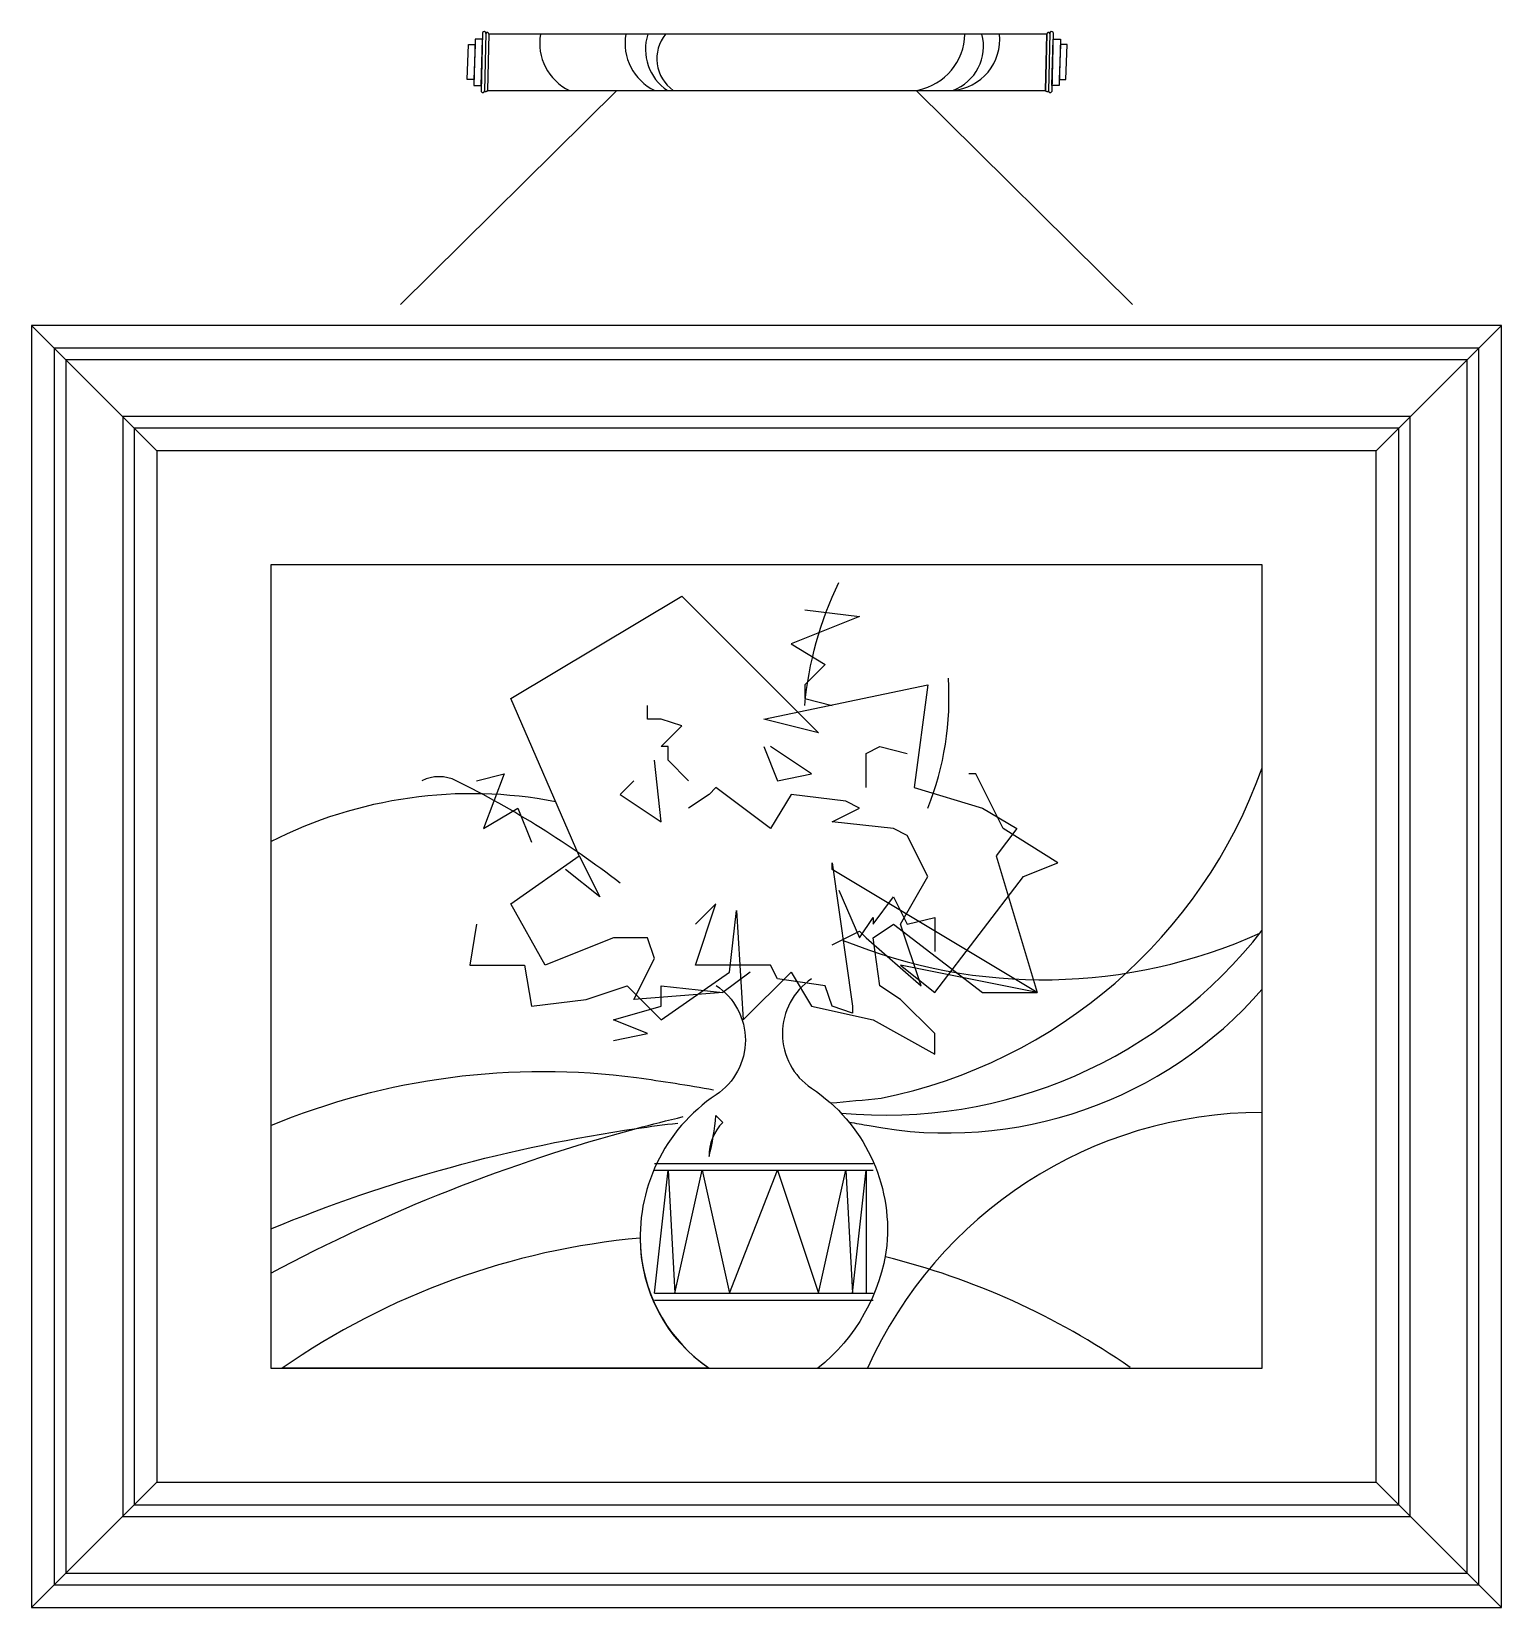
# Model space of a CAD drawing. Header units: millimetres. Extents: x 3060 to 28796, y 18778 to 36190.
# Drawn here: x 4303 to 4903, y 35527 to 36171 of the extents above; entities that cross this region are included whole.
import ezdxf

# ---------------------------------------------------------------- set-up
doc = ezdxf.new("R2010")
doc.units = ezdxf.units.MM

# ---------------------------------------------------------------- blocks, each defined once
blk = doc.blocks.new('A$C705A3933')
for p, q in [((1426.71, 2127.36), (1426.15, 2103.27)), ((1428.01, 2127.04), (1427.46, 2103.58)), ((1429.28, 2126.84), (1428.73, 2103.75)), ((1656.96, 2126.84), (1656.41, 2103.75)), ((1658.24, 2127.04), (1657.69, 2103.58)), ((1659.54, 2127.36), (1658.99, 2103.27)), ((1481.54, 2103.75), (1393.21, 2016.3)), ((1603.6, 2103.75), (1691.94, 2016.3)), ((1293.73, 1956.59), (1242.57, 2007.74)), ((1791.41, 1956.59), (1842.57, 2007.74)), ((1496.81, 1665.67), (1586.11, 1665.67)), ((1496.81, 1662.88), (1586.11, 1662.88)), ((1496.81, 1612.65), (1502.4, 1662.88)), ((1502.4, 1662.88), (1505.19, 1612.65)), ((1505.19, 1612.65), (1516.35, 1662.88)), ((1516.35, 1662.88), (1527.51, 1612.65)), ((1527.51, 1612.65), (1547.04, 1662.88)), ((1547.04, 1662.88), (1563.78, 1612.65)), ((1563.78, 1612.65), (1574.95, 1662.88)), ((1574.95, 1662.88), (1577.74, 1612.65)), ((1577.74, 1612.65), (1583.32, 1662.88)), ((1583.32, 1662.88), (1583.32, 1612.65)), ((1496.81, 1612.65), (1586.11, 1612.65)), ((1496.81, 1609.86), (1586.11, 1609.86)), ((1293.73, 1535.55), (1242.57, 1484.39)), ((1791.41, 1535.55), (1842.57, 1484.39))]:
    blk.add_line(p, q)
for points in [[(1423.72, 2124.62), (1423.17, 2105.72), (1426.15, 2105.72), (1426.71, 2124.62)], [(1662.53, 2124.62), (1661.98, 2105.72), (1658.99, 2105.72), (1659.54, 2124.62)], [(1423.72, 2122.47), (1423.17, 2108.17), (1420.4, 2108.17), (1420.95, 2122.47)], [(1662.53, 2122.47), (1661.98, 2108.17), (1664.74, 2108.17), (1665.29, 2122.47)], [(1242.57, 2007.74), (1242.57, 1484.39), (1842.57, 1484.39), (1842.57, 2007.74)], [(1251.87, 1998.44), (1251.87, 1493.69), (1833.27, 1493.69), (1833.27, 1998.44)], [(1256.52, 1993.79), (1256.52, 1498.34), (1828.62, 1498.34), (1828.62, 1993.79)], [(1279.78, 1970.54), (1279.78, 1521.6), (1805.37, 1521.6), (1805.37, 1970.54)], [(1284.43, 1965.89), (1284.43, 1526.25), (1800.72, 1526.25), (1800.72, 1965.89)], [(1293.73, 1956.59), (1293.73, 1535.55), (1791.41, 1535.55), (1791.41, 1956.59)], [(1340.23, 1910.08), (1340.23, 1582.06), (1744.91, 1582.06), (1744.91, 1910.08)]]:
    blk.add_lwpolyline(points, close=True)
for points in [[(1428.73, 2103.75), (1656.41, 2103.75), (1656.96, 2126.69), (1429.28, 2126.69)], [(1535.88, 1743.8), (1524.72, 1735.43), (1488.44, 1732.64), (1496.81, 1749.38), (1494.02, 1757.75), (1480.07, 1757.75), (1466.12, 1752.17), (1452.17, 1746.59), (1438.22, 1771.71), (1466.12, 1791.24), (1438.22, 1855.42), (1507.98, 1897.27), (1544.25, 1861), (1563.78, 1841.46), (1541.46, 1847.05), (1608.43, 1861), (1602.85, 1819.14), (1630.75, 1810.77), (1644.71, 1802.4), (1636.33, 1791.24), (1653.08, 1735.43), (1569.36, 1785.66), (1569.36, 1788.45), (1577.74, 1729.85), (1577.74, 1727.06), (1569.36, 1729.85), (1566.57, 1738.22), (1547.04, 1741.01), (1544.25, 1746.59), (1513.56, 1746.59), (1521.93, 1771.71), (1513.56, 1763.33)], [(1558.2, 1891.69), (1580.53, 1888.9), (1552.62, 1877.74), (1566.57, 1869.37), (1558.2, 1861), (1558.2, 1855.42), (1569.36, 1852.63)], [(1510.77, 1821.93), (1502.4, 1830.3), (1502.4, 1835.88), (1499.61, 1835.88), (1507.98, 1844.26), (1499.61, 1847.05), (1494.02, 1847.05), (1494.02, 1852.63)], [(1541.46, 1835.88), (1547.04, 1821.93), (1560.99, 1824.72), (1544.25, 1835.88)], [(1583.32, 1819.14), (1583.32, 1833.09), (1588.9, 1835.88), (1600.06, 1833.09), (1600.06, 1833.09)], [(1488.44, 1821.93), (1482.86, 1816.35), (1499.61, 1805.19), (1496.81, 1830.3)], [(1424.27, 1763.33), (1421.47, 1746.59), (1443.8, 1746.59), (1446.59, 1729.85), (1468.91, 1732.64), (1485.65, 1738.22), (1499.61, 1724.27), (1527.51, 1743.8), (1530.3, 1768.91), (1533.09, 1724.27), (1552.62, 1743.8), (1560.99, 1729.85), (1586.11, 1724.27), (1611.22, 1710.32), (1611.22, 1718.69), (1597.27, 1732.64), (1588.9, 1738.22), (1586.11, 1757.75), (1594.48, 1763.33), (1630.75, 1735.43), (1653.08, 1735.43), (1597.27, 1746.59), (1611.22, 1735.43), (1647.5, 1782.87), (1661.45, 1788.45), (1639.12, 1802.4), (1627.96, 1824.72), (1625.17, 1824.72)], [(1424.27, 1821.93), (1435.43, 1824.72), (1427.06, 1802.4), (1441.01, 1810.77), (1446.59, 1796.82)], [(1569.36, 1754.96), (1580.53, 1760.54), (1583.32, 1757.75), (1605.64, 1738.22), (1597.27, 1763.33), (1608.43, 1782.87), (1600.06, 1799.61), (1594.48, 1802.4), (1569.36, 1805.19), (1580.53, 1810.77), (1574.95, 1813.56), (1552.62, 1816.35), (1544.25, 1802.4), (1521.93, 1819.14), (1519.14, 1816.35), (1510.77, 1810.77)], [(1466.12, 1791.24), (1474.49, 1774.5), (1460.54, 1785.66)], [(1572.16, 1777.29), (1580.53, 1757.75), (1586.11, 1766.12), (1586.11, 1763.33), (1594.48, 1774.5), (1600.06, 1763.33), (1611.22, 1766.12), (1611.22, 1752.17)], [(1480.07, 1715.9), (1494.02, 1718.69), (1480.07, 1724.27), (1499.61, 1729.85), (1499.61, 1738.22), (1524.72, 1735.43)], [(1519.22, 1582.06), (1344.89, 1582.06)]]:
    blk.add_lwpolyline(points)
for points in [[(1558.2, 1852.63, -0.090388), (1572.16, 1902.85, -0.87823)], [(1608.43, 1810.77, 0.112422), (1616.8, 1863.79, -0.454211)], [(1482.86, 1780.08, 0.048586), (1415.89, 1821.93, 0.234936), (1401.94, 1821.93, 0.319961)], [(1568.76, 1690.35, 0.001546), (1589.32, 1692.31, 0.262807), (1744.91, 1827.2, -5.805995)], [(1340.23, 1797.07, -0.166988), (1456.45, 1813.49, 0.269894)], [(1573.01, 1686.22, 0.257033), (1744.91, 1760.93, -4.581487)], [(1573.89, 1756.75, 0.206143), (1743.93, 1759.67, -0.742705)], [(1522.01, 1738.32, -0.535184), (1522.01, 1693.67, 0.274976), (1491.32, 1629.49, 0.224219)], [(1560.99, 1741.01, 0.535184), (1560.99, 1696.36, -0.274976), (1591.69, 1632.19, -0.196395), (1563.48, 1582.06)], [(1576.27, 1682.51, -0.009674), (1584.49, 1681.11, 0.267324), (1744.91, 1736.83, -6.221902)], [(1340.23, 1681.11, -0.132491), (1489.55, 1700.69, -0.011831), (1520.98, 1695.72, 0.291627)], [(1340.23, 1620.86, -0.057339), (1489.47, 1679.94, 0.005801)], [(1340.23, 1638.94, -0.062115), (1489.47, 1679.94, -0.068553)], [(1489.47, 1679.94, -0.007027), (1508.6, 1684.79, 0.005801)], [(1489.47, 1679.94, -0.006813), (1506.37, 1682.15, -0.068553)], [(1491.03, 1635.2, 0.251667), (1519.22, 1582.06, -0.211874)], [(1491.32, 1629.49, 0.224219), (1519.22, 1582.06, 0.769732)]]:
    blk.add_lwpolyline(points, format="xyb")
blk.add_lwpolyline([(1524.72, 1682.41, 0.205258), (1519.14, 1668.46, 0.039936), (1521.93, 1685.2)], format="xyb", close=True)
for centre, radius, start, end in [((1427.33, 2127.1), 0.676, 354.35615, 157.58474), ((1428.6, 2126.67), 0.701, 1.98829, 148.82542), ((1471.32, 2123), 21.33, 170.0389, 244.52104), ((1506.16, 2123), 21.33, 170.0389, 244.52104), ((1513.39, 2120.5), 20.22, 162.16594, 236.15708), ((1513.72, 2116.73), 15.92, 141.23679, 234.61731), ((1599.78, 2127.25), 23.82, 281.27704, 358.67289), ((1611.91, 2121.74), 19.22, 290.58536, 14.92745), ((1616.96, 2124.48), 20.8, 274.69517, 6.10652), ((1657.64, 2126.67), 0.701, 31.17458, 178.01171), ((1658.92, 2127.1), 0.676, 22.41526, 185.64385), ((1426.78, 2103.52), 0.676, 202.41526, 5.64385), ((1428.05, 2103.95), 0.701, 211.17458, 345.88646), ((1657.09, 2103.95), 0.701, 194.11354, 328.82542), ((1658.36, 2103.52), 0.676, 174.35615, 337.58474), ((1745.18, 1509.61), 176.92, 90.14261, 155.82809), ((1518.33, 1332.61), 303.81, 95.15564, 124.8111), ((1518.24, 1332.99), 303.43, 55.27737, 76.10805)]:
    blk.add_arc(centre, radius, start, end)

msp = doc.modelspace()

# ---------------------------------------------------------------- block references
msp.add_blockref('A$C705A3933', (3060.63, 34042.96))

doc.saveas('drawing.dxf')
